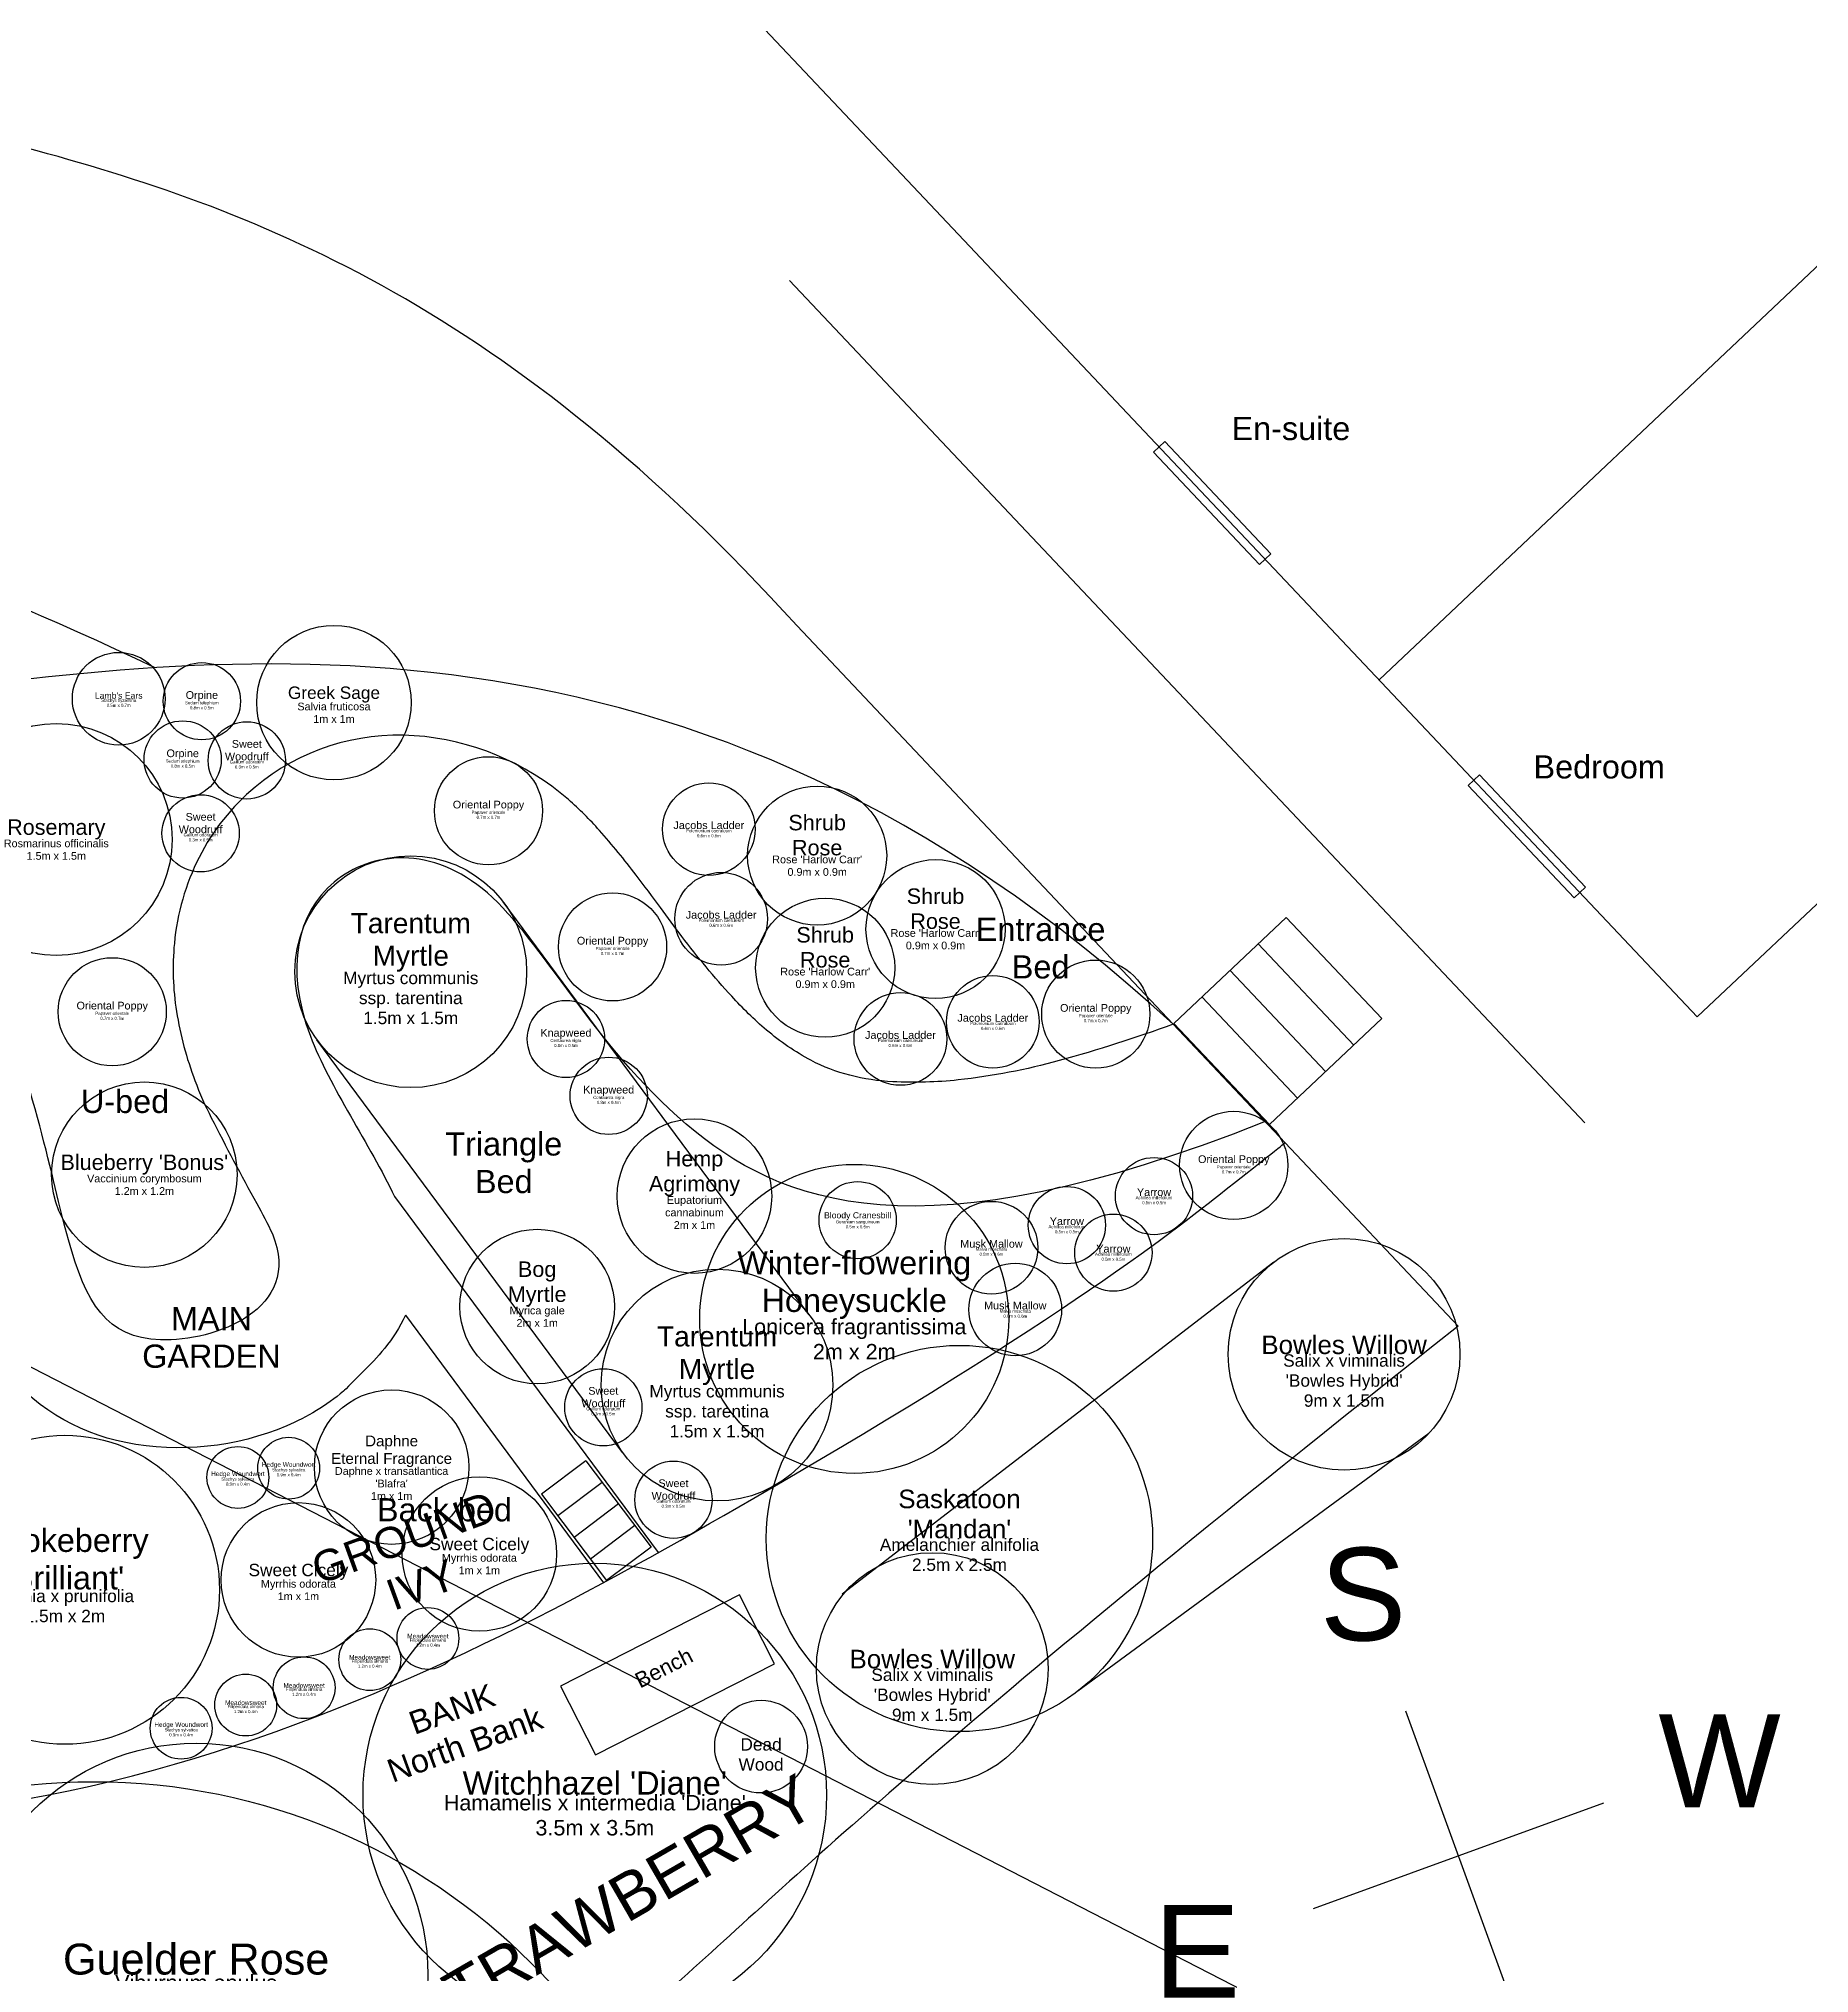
# Model space of a CAD drawing. Header units: metres. Extents: x -41.4 to -4.8, y -51 to -18.
# Drawn here: x -23.56 to -12.1, y -41.43 to -28.91 of the extents above; entities that cross this region are included whole.
import ezdxf

# ---------------------------------------------------------------- set-up
doc = ezdxf.new("R2010")
doc.units = ezdxf.units.M
for name, color, linetype, lineweight, true_color in [('Areas', 30, 'Continuous', 25, 0xff7f00), ('Buildings', 30, 'Continuous', 25, 0xff7f00), ('Ground cover', 253, 'Continuous', 25, 0xa0a0a4), ('Legend', 40, 'Continuous', 25, 0xffbb00), ('Legend & names', 2, 'Continuous', 25, 0xffff00), ('Plant - Ornamental', 3, 'Continuous', 25, 0x00ff00), ('Plant - Perennial', 3, 'Continuous', 25, 0x00ff00), ('Plant - Shrub', 3, 'Continuous', 25, 0x00ff00), ('Plant - Tree', 3, 'Continuous', 25, 0x00ff00), ('Plant label', 30, 'Continuous', 25, 0xff7f00), ('Services', 216, 'Continuous', 25, 0x800080), ('Structures', 5, 'Continuous', 25, 0x0000ff)]:
    doc.layers.add(name, color=color, linetype=linetype, lineweight=lineweight, true_color=true_color)
doc.styles.add('textstyle100', font='')
doc.styles.add('textstyle109', font='')
doc.styles.add('textstyle110', font='')
doc.styles.add('textstyle113', font='')
doc.styles.add('textstyle114', font='')
doc.styles.add('textstyle117', font='')
doc.styles.add('textstyle118', font='')
doc.styles.add('textstyle121', font='')
doc.styles.add('textstyle122', font='')
doc.styles.add('textstyle123', font='')
doc.styles.add('textstyle124', font='')
doc.styles.add('textstyle137', font='')
doc.styles.add('textstyle138', font='')
doc.styles.add('textstyle139', font='')
doc.styles.add('textstyle146', font='')
doc.styles.add('textstyle149', font='')
doc.styles.add('textstyle150', font='')
doc.styles.add('textstyle151', font='')
doc.styles.add('textstyle153', font='')
doc.styles.add('textstyle154', font='')
doc.styles.add('textstyle158', font='')
doc.styles.add('textstyle159', font='')
doc.styles.add('textstyle16', font='')
doc.styles.add('textstyle166', font='')
doc.styles.add('textstyle17', font='')
doc.styles.add('textstyle20', font='')
doc.styles.add('textstyle21', font='')
doc.styles.add('textstyle22', font='')
doc.styles.add('textstyle23', font='')
doc.styles.add('textstyle24', font='')
doc.styles.add('textstyle25', font='')
doc.styles.add('textstyle26', font='')
doc.styles.add('textstyle27', font='')
doc.styles.add('textstyle28', font='')
doc.styles.add('textstyle29', font='')
doc.styles.add('textstyle30', font='')
doc.styles.add('textstyle31', font='')
doc.styles.add('textstyle32', font='')
doc.styles.add('textstyle33', font='')
doc.styles.add('textstyle34', font='')
doc.styles.add('textstyle41', font='')
doc.styles.add('textstyle42', font='')
doc.styles.add('textstyle43', font='')
doc.styles.add('textstyle44', font='')
doc.styles.add('textstyle47', font='')
doc.styles.add('textstyle48', font='')
doc.styles.add('textstyle49', font='')
doc.styles.add('textstyle50', font='')
doc.styles.add('textstyle51', font='')
doc.styles.add('textstyle52', font='')
doc.styles.add('textstyle53', font='')
doc.styles.add('textstyle54', font='')
doc.styles.add('textstyle59', font='')
doc.styles.add('textstyle60', font='')
doc.styles.add('textstyle63', font='')
doc.styles.add('textstyle64', font='')
doc.styles.add('textstyle67', font='')
doc.styles.add('textstyle68', font='')
doc.styles.add('textstyle73', font='')
doc.styles.add('textstyle74', font='')
doc.styles.add('textstyle83', font='')
doc.styles.add('textstyle84', font='')
doc.styles.add('textstyle85', font='')
doc.styles.add('textstyle86', font='')
doc.styles.add('textstyle91', font='')
doc.styles.add('textstyle92', font='')
doc.styles.add('textstyle97', font='')
doc.styles.add('textstyle98', font='')
doc.styles.add('textstyle99', font='')
doc.styles.get('textstyle100').set_extended_font_data('Arial')
doc.styles.get('textstyle109').set_extended_font_data('Arial')
doc.styles.get('textstyle110').set_extended_font_data('Arial')
doc.styles.get('textstyle113').set_extended_font_data('Arial')
doc.styles.get('textstyle114').set_extended_font_data('Arial')
doc.styles.get('textstyle117').set_extended_font_data('Arial')
doc.styles.get('textstyle118').set_extended_font_data('Arial')
doc.styles.get('textstyle121').set_extended_font_data('Arial')
doc.styles.get('textstyle122').set_extended_font_data('Arial')
doc.styles.get('textstyle123').set_extended_font_data('Arial')
doc.styles.get('textstyle124').set_extended_font_data('Arial')
doc.styles.get('textstyle137').set_extended_font_data('Arial')
doc.styles.get('textstyle138').set_extended_font_data('Arial')
doc.styles.get('textstyle139').set_extended_font_data('Arial')
doc.styles.get('textstyle146').set_extended_font_data('Arial')
doc.styles.get('textstyle149').set_extended_font_data('Arial')
doc.styles.get('textstyle150').set_extended_font_data('Arial')
doc.styles.get('textstyle151').set_extended_font_data('Arial')
doc.styles.get('textstyle153').set_extended_font_data('Arial')
doc.styles.get('textstyle154').set_extended_font_data('Arial')
doc.styles.get('textstyle158').set_extended_font_data('Arial')
doc.styles.get('textstyle159').set_extended_font_data('Arial')
doc.styles.get('textstyle16').set_extended_font_data('Arial')
doc.styles.get('textstyle166').set_extended_font_data('Arial')
doc.styles.get('textstyle17').set_extended_font_data('Arial')
doc.styles.get('textstyle20').set_extended_font_data('Arial')
doc.styles.get('textstyle21').set_extended_font_data('Arial')
doc.styles.get('textstyle22').set_extended_font_data('Arial')
doc.styles.get('textstyle23').set_extended_font_data('Arial')
doc.styles.get('textstyle24').set_extended_font_data('Arial')
doc.styles.get('textstyle25').set_extended_font_data('Arial')
doc.styles.get('textstyle26').set_extended_font_data('Arial')
doc.styles.get('textstyle27').set_extended_font_data('Arial')
doc.styles.get('textstyle28').set_extended_font_data('Arial')
doc.styles.get('textstyle29').set_extended_font_data('Arial')
doc.styles.get('textstyle30').set_extended_font_data('Arial')
doc.styles.get('textstyle31').set_extended_font_data('Arial')
doc.styles.get('textstyle32').set_extended_font_data('Arial')
doc.styles.get('textstyle33').set_extended_font_data('Arial')
doc.styles.get('textstyle34').set_extended_font_data('Arial')
doc.styles.get('textstyle41').set_extended_font_data('Arial')
doc.styles.get('textstyle42').set_extended_font_data('Arial')
doc.styles.get('textstyle43').set_extended_font_data('Arial')
doc.styles.get('textstyle44').set_extended_font_data('Arial')
doc.styles.get('textstyle47').set_extended_font_data('Arial')
doc.styles.get('textstyle48').set_extended_font_data('Arial')
doc.styles.get('textstyle49').set_extended_font_data('Arial')
doc.styles.get('textstyle50').set_extended_font_data('Arial')
doc.styles.get('textstyle51').set_extended_font_data('Arial')
doc.styles.get('textstyle52').set_extended_font_data('Arial')
doc.styles.get('textstyle53').set_extended_font_data('Arial')
doc.styles.get('textstyle54').set_extended_font_data('Arial')
doc.styles.get('textstyle59').set_extended_font_data('Arial')
doc.styles.get('textstyle60').set_extended_font_data('Arial')
doc.styles.get('textstyle63').set_extended_font_data('Arial')
doc.styles.get('textstyle64').set_extended_font_data('Arial')
doc.styles.get('textstyle67').set_extended_font_data('Arial')
doc.styles.get('textstyle68').set_extended_font_data('Arial')
doc.styles.get('textstyle73').set_extended_font_data('Arial')
doc.styles.get('textstyle74').set_extended_font_data('Arial')
doc.styles.get('textstyle83').set_extended_font_data('Arial')
doc.styles.get('textstyle84').set_extended_font_data('Arial')
doc.styles.get('textstyle85').set_extended_font_data('Arial')
doc.styles.get('textstyle86').set_extended_font_data('Arial')
doc.styles.get('textstyle91').set_extended_font_data('Arial')
doc.styles.get('textstyle92').set_extended_font_data('Arial')
doc.styles.get('textstyle97').set_extended_font_data('Arial')
doc.styles.get('textstyle98').set_extended_font_data('Arial')
doc.styles.get('textstyle99').set_extended_font_data('Arial')

# ---------------------------------------------------------------- blocks, each defined once
blk = doc.blocks.new("Shrub - Aronia x prunifolia 'Brilliant'")
at = {"layer": 'Plant - Tree'}
blk.add_circle((0, 0), 1, dxfattribs=at)
at = {"layer": 'Plant - Shrub', "insert": (0, 0), "char_height": 0.15, "attachment_point": 8, "line_spacing_factor": 0.971628, "style": 'textstyle74'}
blk.add_mtext("\\c32767;Chokeberry \\P'Brilliant'", dxfattribs=at)
at = {"layer": 'Plant label', "insert": (0, 0), "char_height": 0.08, "attachment_point": 2, "line_spacing_factor": 0.971628, "style": 'textstyle73'}
blk.add_mtext('\\c32767;Aronia x prunifolia\\P1.5m x 2m', dxfattribs=at)
blk = doc.blocks.new('Perennial - Achillea millefolium')
at = {"layer": 'Plant - Perennial'}
blk.add_circle((0, 0), 0.25, dxfattribs=at)
at = {"layer": 'Plant - Perennial', "insert": (0, 0), "char_height": 0.05, "attachment_point": 8, "line_spacing_factor": 0.971628, "style": 'textstyle32'}
blk.add_mtext('\\c32767;Yarrow', dxfattribs=at)
at = {"layer": 'Plant label', "insert": (0, 0), "char_height": 0.02, "attachment_point": 2, "line_spacing_factor": 0.971628, "style": 'textstyle30'}
blk.add_mtext('\\c32767;Achillea millefolium\\P0.5m x 0.5m', dxfattribs=at)
blk = doc.blocks.new('Ornamental - Centaurea nigra')
at = {"layer": 'Plant - Shrub'}
blk.add_circle((0, 0), 0.25, dxfattribs=at)
at = {"layer": 'Plant - Shrub', "insert": (0, 0), "char_height": 0.05, "attachment_point": 8, "line_spacing_factor": 0.971628, "style": 'textstyle17'}
blk.add_mtext('\\c32767;Knapweed', dxfattribs=at)
at = {"layer": 'Plant label', "insert": (0, 0), "char_height": 0.02, "attachment_point": 2, "line_spacing_factor": 0.971628, "style": 'textstyle16'}
blk.add_mtext('\\c32767;Centaurea nigra\\P0.8m x 0.5m', dxfattribs=at)
blk = doc.blocks.new('Ornamental - Polemonium caeruleum')
at = {"layer": 'Plant - Shrub'}
blk.add_circle((0, 0), 0.3, dxfattribs=at)
at = {"layer": 'Plant - Shrub', "insert": (0, 0), "char_height": 0.05, "attachment_point": 8, "line_spacing_factor": 0.971628, "style": 'textstyle23'}
blk.add_mtext('\\c32767;Jacobs Ladder', dxfattribs=at)
at = {"layer": 'Plant label', "insert": (0, 0), "char_height": 0.02, "attachment_point": 2, "line_spacing_factor": 0.971628, "style": 'textstyle22'}
blk.add_mtext('\\c32767;Polemonium caeruleum\\P0.6m x 0.6m', dxfattribs=at)
blk = doc.blocks.new('Perennial - Eupatorium cannabinum')
at = {"layer": 'Plant - Shrub'}
blk.add_circle((0, 0), 0.5, dxfattribs=at)
at = {"layer": 'Plant - Shrub', "insert": (0, 0), "char_height": 0.1, "attachment_point": 8, "line_spacing_factor": 0.971628, "style": 'textstyle42'}
blk.add_mtext('\\c32767;Hemp\\PAgrimony', dxfattribs=at)
at = {"layer": 'Plant label', "insert": (0, 0), "char_height": 0.05, "attachment_point": 2, "line_spacing_factor": 0.971628, "style": 'textstyle41'}
blk.add_mtext('\\c32767;Eupatorium\\Pcannabinum\\P2m x 1m', dxfattribs=at)
blk = doc.blocks.new('Perennial - Myrrhis odorata')
at = {"layer": 'Plant - Shrub'}
blk.add_circle((0, 0), 0.5, dxfattribs=at)
at = {"layer": 'Plant - Shrub', "insert": (0, 0), "char_height": 0.08, "attachment_point": 8, "line_spacing_factor": 0.971628, "style": 'textstyle54'}
blk.add_mtext('\\c32767;Sweet Cicely', dxfattribs=at)
at = {"layer": 'Plant label', "insert": (0, 0), "char_height": 0.05, "attachment_point": 2, "line_spacing_factor": 0.971628, "style": 'textstyle53'}
blk.add_mtext('\\c32767;Myrrhis odorata\\P1m x 1m', dxfattribs=at)
blk = doc.blocks.new('Perennial - Filipendula ulmaria')
at = {"layer": 'Plant - Shrub'}
blk.add_circle((0, 0), 0.2, dxfattribs=at)
at = {"layer": 'Plant - Shrub', "insert": (0, 0), "char_height": 0.03, "attachment_point": 8, "line_spacing_factor": 0.971628, "style": 'textstyle44'}
blk.add_mtext('\\c32767;Meadowsweet', dxfattribs=at)
at = {"layer": 'Plant label', "insert": (0, 0), "char_height": 0.02, "attachment_point": 2, "line_spacing_factor": 0.971628, "style": 'textstyle43'}
blk.add_mtext('\\c32767;Filipendula ulmaria\\P1.2m x 0.4m', dxfattribs=at)
blk = doc.blocks.new('Perennial - Malva moschata')
at = {"layer": 'Plant - Shrub'}
blk.add_circle((0, 0), 0.3, dxfattribs=at)
at = {"layer": 'Plant - Shrub', "insert": (0, 0), "char_height": 0.05, "attachment_point": 8, "line_spacing_factor": 0.971628, "style": 'textstyle52'}
blk.add_mtext('\\c32767;Musk Mallow', dxfattribs=at)
at = {"layer": 'Plant label', "insert": (0, 0), "char_height": 0.02, "attachment_point": 2, "line_spacing_factor": 0.971628, "style": 'textstyle51'}
blk.add_mtext('\\c32767;Malva moschata\\P0.8m x 0.6m', dxfattribs=at)
blk = doc.blocks.new('Shrub - Myrica gale')
at = {"layer": 'Plant - Shrub'}
blk.add_circle((0.007, -0.022), 0.5, dxfattribs=at)
at = {"layer": 'Plant - Shrub', "insert": (0.007, -0.022), "char_height": 0.1, "attachment_point": 8, "line_spacing_factor": 0.971628, "style": 'textstyle98'}
blk.add_mtext('\\c32767;Bog\\PMyrtle', dxfattribs=at)
at = {"layer": 'Plant label', "insert": (0.007, -0.022), "char_height": 0.05, "attachment_point": 2, "line_spacing_factor": 0.971628, "style": 'textstyle97'}
blk.add_mtext('\\c32767;Myrica gale\\P2m x 1m', dxfattribs=at)
blk = doc.blocks.new("Shrub - Vaccinium corymbosum 'Bonus'")
at = {"layer": 'Plant - Shrub'}
blk.add_circle((0, 0), 0.6, dxfattribs=at)
at = {"layer": 'Plant - Shrub', "insert": (0, 0), "char_height": 0.1, "attachment_point": 8, "line_spacing_factor": 0.971628, "style": 'textstyle118'}
blk.add_mtext("\\c32767;Blueberry 'Bonus'", dxfattribs=at)
at = {"layer": 'Plant label', "insert": (0, 0), "char_height": 0.05, "attachment_point": 2, "line_spacing_factor": 0.971628, "style": 'textstyle117'}
blk.add_mtext('\\c32767;Vaccinium corymbosum\\P1.2m x 1.2m', dxfattribs=at)
blk = doc.blocks.new('Perennial - Gallium odoratum')
at = {"layer": 'Plant - Perennial'}
blk.add_circle((0, 0), 0.25, dxfattribs=at)
at = {"layer": 'Plant - Perennial', "color": 30, "true_color": 0xff7f00, "insert": (0, 0), "char_height": 0.05, "attachment_point": 8, "line_spacing_factor": 0.971628, "style": 'textstyle48'}
blk.add_mtext('Sweet\\PWoodruff', dxfattribs=at)
at = {"layer": 'Plant label', "insert": (0, 0), "char_height": 0.02, "attachment_point": 2, "line_spacing_factor": 0.971628, "style": 'textstyle47'}
blk.add_mtext('\\c32767;Gallium odoratum\\P0.3m x 0.5m', dxfattribs=at)
blk = doc.blocks.new('Structure - Steps')
at = {"layer": 'Buildings'}
for p, q in [((0, 1), (0.9, 1)), ((0, 0), (0, 1)), ((0.9, 0), (0.9, 1)), ((0, 0.75), (0.9, 0.75)), ((0, 0.5), (0.9, 0.5)), ((0, 0.25), (0.9, 0.25)), ((0, 0), (0.9, 0))]:
    blk.add_line(p, q, dxfattribs=at)
blk = doc.blocks.new("Tree - Salix x viminalis 'Bowles Hybrid'")
at = {"layer": 'Plant - Tree'}
blk.add_circle((0, 0), 0.75, dxfattribs=at)
at = {"layer": 'Plant - Tree', "insert": (0, 0), "char_height": 0.12, "attachment_point": 8, "line_spacing_factor": 0.971628, "style": 'textstyle138'}
blk.add_mtext('\\c32767;Bowles Willow', dxfattribs=at)
at = {"layer": 'Plant label', "insert": (0, 0), "char_height": 0.08, "attachment_point": 2, "line_spacing_factor": 0.971628, "style": 'textstyle137'}
blk.add_mtext("\\c32767;Salix x viminalis \\P'Bowles Hybrid'\\P9m x 1.5m", dxfattribs=at)
blk = doc.blocks.new('Shrub - Myrtus communis ssp. tarentina')
at = {"layer": 'Plant - Tree'}
blk.add_circle((0, 0), 0.75, dxfattribs=at)
at = {"layer": 'Plant - Shrub', "insert": (0, 0), "char_height": 0.13, "attachment_point": 8, "line_spacing_factor": 0.971628, "style": 'textstyle100'}
blk.add_mtext('\\c32767;Tarentum\\PMyrtle', dxfattribs=at)
at = {"layer": 'Plant label', "insert": (0, 0), "char_height": 0.08, "attachment_point": 2, "line_spacing_factor": 0.971628, "style": 'textstyle99'}
blk.add_mtext('\\c32767;Myrtus communis\\Pssp. tarentina\\P1.5m x 1.5m', dxfattribs=at)
blk = doc.blocks.new('Structure - Bench')
at = {"layer": 'Structures', "flags": 128}
blk.add_lwpolyline([(-0.65, -0.25), (0.65, -0.25), (0.65, 0.25), (-0.65, 0.25)], close=True, dxfattribs=at)
at = {"layer": 'Buildings', "insert": (0, 0), "char_height": 0.1, "attachment_point": 8, "line_spacing_factor": 0.971628, "style": 'textstyle123'}
blk.add_mtext('\\c32767;Bench', dxfattribs=at)
blk = doc.blocks.new('Shrub - Viburnum opulus')
at = {"layer": 'Plant - Shrub'}
blk.add_circle((0, 0), 1.5, dxfattribs=at)
at = {"layer": 'Plant - Shrub', "insert": (0, 0), "char_height": 0.2, "attachment_point": 8, "line_spacing_factor": 0.971628, "style": 'textstyle122'}
blk.add_mtext('\\c32767;Guelder Rose', dxfattribs=at)
at = {"layer": 'Plant label', "insert": (0, 0), "char_height": 0.1, "attachment_point": 2, "line_spacing_factor": 0.971628, "style": 'textstyle121'}
blk.add_mtext('\\c32767;Viburnum opulus\\P6m x 3m', dxfattribs=at)
blk = doc.blocks.new("Shrub - Hamamelis x intermedia 'Diane'")
at = {"layer": 'Plant - Shrub'}
blk.add_circle((0, 0), 1.5, dxfattribs=at)
at = {"layer": 'Plant - Shrub', "insert": (0, 0), "char_height": 0.15, "attachment_point": 8, "line_spacing_factor": 0.971628, "style": 'textstyle86'}
blk.add_mtext("\\c32767;Witchhazel 'Diane'", dxfattribs=at)
at = {"layer": 'Plant label', "insert": (0, 0), "char_height": 0.1, "attachment_point": 2, "line_spacing_factor": 0.971628, "style": 'textstyle85'}
blk.add_mtext("\\c32767;Hamamelis x intermedia 'Diane'\\P3.5m x 3.5m", dxfattribs=at)
blk = doc.blocks.new("Shrub - Amelanchier alnifolia 'Mandan'")
at = {"layer": 'Plant - Tree'}
blk.add_circle((0, 0), 1.25, dxfattribs=at)
at = {"layer": 'Plant - Shrub', "insert": (0, 0), "char_height": 0.12, "attachment_point": 8, "line_spacing_factor": 0.971628, "style": 'textstyle68'}
blk.add_mtext("\\c32767;Saskatoon \\P'Mandan'", dxfattribs=at)
at = {"layer": 'Plant label', "insert": (0, 0), "char_height": 0.08, "attachment_point": 2, "line_spacing_factor": 0.971628, "style": 'textstyle67'}
blk.add_mtext('\\c32767;Amelanchier alnifolia\\P2.5m x 2.5m', dxfattribs=at)
blk = doc.blocks.new('Shrub - Rosmarinus officinalis')
at = {"layer": 'Plant - Shrub'}
blk.add_circle((0, 0), 0.75, dxfattribs=at)
at = {"layer": 'Plant - Shrub', "insert": (0, 0), "char_height": 0.1, "attachment_point": 8, "line_spacing_factor": 0.971628, "style": 'textstyle114'}
blk.add_mtext('\\c32767;Rosemary', dxfattribs=at)
at = {"layer": 'Plant label', "insert": (0, 0), "char_height": 0.05, "attachment_point": 2, "line_spacing_factor": 0.971628, "style": 'textstyle113'}
blk.add_mtext('\\c32767;Rosmarinus officinalis\\P1.5m x 1.5m', dxfattribs=at)
blk = doc.blocks.new('Perennial - Sedum telephium')
at = {"layer": 'Plant - Shrub'}
blk.add_circle((0, 0), 0.25, dxfattribs=at)
at = {"layer": 'Plant - Shrub', "insert": (0, 0), "char_height": 0.05, "attachment_point": 8, "line_spacing_factor": 0.971628, "style": 'textstyle64'}
blk.add_mtext('\\c32767;Orpine', dxfattribs=at)
at = {"layer": 'Plant label', "insert": (0, 0), "char_height": 0.02, "attachment_point": 2, "line_spacing_factor": 0.971628, "style": 'textstyle63'}
blk.add_mtext('\\c32767;Sedum telephium\\P0.8m x 0.5m', dxfattribs=at)
blk = doc.blocks.new('Perennial - Salvia fruticosa')
at = {"layer": 'Plant - Shrub'}
blk.add_circle((0, 0), 0.5, dxfattribs=at)
at = {"layer": 'Plant - Shrub', "insert": (0, 0), "char_height": 0.08, "attachment_point": 8, "line_spacing_factor": 0.971628, "style": 'textstyle60'}
blk.add_mtext('\\c32767;Greek Sage', dxfattribs=at)
at = {"layer": 'Plant label', "insert": (0, 0), "char_height": 0.05, "attachment_point": 2, "line_spacing_factor": 0.971628, "style": 'textstyle59'}
blk.add_mtext('\\c32767;Salvia fruticosa\\P1m x 1m', dxfattribs=at)
blk = doc.blocks.new('Ornamental - Stachys sylvatica')
at = {"layer": 'Plant - Shrub'}
blk.add_circle((0, 0), 0.2, dxfattribs=at)
at = {"layer": 'Plant - Shrub', "insert": (0, 0), "char_height": 0.03, "attachment_point": 8, "line_spacing_factor": 0.971628, "style": 'textstyle28'}
blk.add_mtext('\\c32767;Hedge Woundwort', dxfattribs=at)
at = {"layer": 'Plant label', "insert": (0, 0), "char_height": 0.02, "attachment_point": 2, "line_spacing_factor": 0.971628, "style": 'textstyle27'}
blk.add_mtext('\\c32767;Stachys sylvatica\\P0.9m x 0.4m', dxfattribs=at)
blk = doc.blocks.new('Ornamental - Papaver orientale')
at = {"layer": 'Plant - Ornamental'}
blk.add_circle((0, 0), 0.35, dxfattribs=at)
at = {"layer": 'Plant - Ornamental', "color": 30, "true_color": 0xff7f00, "insert": (0, 0), "char_height": 0.05, "attachment_point": 8, "line_spacing_factor": 0.971628, "style": 'textstyle21'}
blk.add_mtext('Oriental Poppy', dxfattribs=at)
at = {"layer": 'Plant label', "insert": (0, 0), "char_height": 0.02, "attachment_point": 2, "line_spacing_factor": 0.971628, "style": 'textstyle20'}
blk.add_mtext('\\c32767;Papaver orientale\\P0.7m x 0.7m', dxfattribs=at)
blk = doc.blocks.new("Shrub - Daphne x transatlantica 'Blafra'")
at = {"layer": 'Plant - Shrub'}
blk.add_circle((0, 0), 0.5, dxfattribs=at)
at = {"layer": 'Plant - Shrub', "insert": (0, 0), "char_height": 0.07, "attachment_point": 8, "line_spacing_factor": 0.971628, "style": 'textstyle84'}
blk.add_mtext('\\c32767;Daphne\\PEternal Fragrance', dxfattribs=at)
at = {"layer": 'Plant label', "insert": (0, 0), "char_height": 0.05, "attachment_point": 2, "line_spacing_factor": 0.971628, "style": 'textstyle83'}
blk.add_mtext("\\c32767;Daphne x transatlantica \\P'Blafra'\\P1m x 1m", dxfattribs=at)
blk = doc.blocks.new('Ornamental - Stachys byzantina')
at = {"layer": 'Plant - Shrub'}
blk.add_circle((0, 0), 0.3, dxfattribs=at)
at = {"layer": 'Plant - Perennial', "color": 30, "true_color": 0xff7f00, "insert": (0, 0), "char_height": 0.04, "attachment_point": 8, "line_spacing_factor": 0.971628, "style": 'textstyle26'}
blk.add_mtext("Lamb's Ears", dxfattribs=at)
at = {"layer": 'Plant label', "insert": (0, 0), "char_height": 0.02, "attachment_point": 2, "line_spacing_factor": 0.971628, "style": 'textstyle24'}
blk.add_mtext('\\c32767;Stachys byzantina\\P0.5m x 0.7m', dxfattribs=at)
blk = doc.blocks.new('Structure - Dead Wood')
at = {"layer": 'Structures'}
blk.add_circle((0, 0.051), 0.3, dxfattribs=at)
at = {"layer": 'Structures', "insert": (0, 0), "char_height": 0.08, "attachment_point": 5, "line_spacing_factor": 0.971628, "style": 'textstyle124'}
blk.add_mtext('\\c32767;Dead\\PWood', dxfattribs=at)
blk = doc.blocks.new("Shrub - Rosa 'Harlow Carr'")
at = {"layer": 'Plant - Shrub'}
blk.add_circle((0, 0), 0.45, dxfattribs=at)
at = {"layer": 'Plant - Shrub', "insert": (0, 0), "char_height": 0.1, "attachment_point": 8, "line_spacing_factor": 0.971628, "style": 'textstyle110'}
blk.add_mtext('\\c32767;Shrub\\PRose', dxfattribs=at)
at = {"layer": 'Plant label', "insert": (0, 0), "char_height": 0.05, "attachment_point": 2, "line_spacing_factor": 0.971628, "style": 'textstyle109'}
blk.add_mtext("\\c32767;Rose 'Harlow Carr'\\P0.9m x 0.9m", dxfattribs=at)
blk = doc.blocks.new('Shrub - Lonicera fragrantissima')
at = {"layer": 'Plant - Shrub'}
blk.add_circle((0, 0), 1, dxfattribs=at)
at = {"layer": 'Plant - Shrub', "insert": (0, 0), "char_height": 0.15, "attachment_point": 8, "line_spacing_factor": 0.971628, "style": 'textstyle92'}
blk.add_mtext('\\c32767;Winter-flowering\\PHoneysuckle', dxfattribs=at)
at = {"layer": 'Plant label', "insert": (0, 0), "char_height": 0.1, "attachment_point": 2, "line_spacing_factor": 0.971628, "style": 'textstyle91'}
blk.add_mtext('\\c32767;Lonicera fragrantissima\\P2m x 2m', dxfattribs=at)
blk = doc.blocks.new('Perennial - Geranium sanguineum')
at = {"layer": 'Plant - Shrub'}
blk.add_circle((0, 0), 0.25, dxfattribs=at)
at = {"layer": 'Plant - Shrub', "insert": (0, 0), "char_height": 0.04, "attachment_point": 8, "line_spacing_factor": 0.971628, "style": 'textstyle50'}
blk.add_mtext('\\c32767;Bloody Cranesbill', dxfattribs=at)
at = {"layer": 'Plant label', "insert": (0, 0), "char_height": 0.02, "attachment_point": 2, "line_spacing_factor": 0.971628, "style": 'textstyle49'}
blk.add_mtext('\\c32767;Geranium sanguineum\\P0.5m x 0.5m', dxfattribs=at)
blk = doc.blocks.new('Legend')
at = {"layer": 'Legend'}
for p, q in [((0.94, 0.342), (-0.94, -0.342)), ((-5, -1.6), (-5, -2)), ((-3, -1.6), (-3, -2)), ((-5, -2), (-3, -2))]:
    blk.add_line(p, q, dxfattribs=at)
for points in [[(-0.342, 0.94), (0.581, -1.597)], [(0.414, -1.126), (0.151, -1.003), (0.581, -1.597), (0.589, -1.608), (0.537, -0.863), (0.414, -1.126)]]:
    blk.add_lwpolyline(points, dxfattribs=at)
for s, insert, char_height, attachment_point, style in [('S', (-0.616, 1.691), 0.6, 5, 'textstyle34'), ('W', (1.691, 0.616), 0.6, 5, 'textstyle31'), ('E', (-1.691, -0.616), 0.6, 5, 'textstyle33'), ('2m', (-4.004, -1.6), 0.2, 2, 'textstyle25'), ('N', (0.855, -2.349), 0.6, 5, 'textstyle29')]:
    blk.add_mtext(s, dxfattribs=dict(at, insert=insert, char_height=char_height, attachment_point=attachment_point, style=style))

msp = doc.modelspace()

# ---------------------------------------------------------------- linework, layer by layer
at = {"layer": 'Areas'}
for p, q in [((-15.493, -36.056), (-18.651, -32.711)), ((-14.373, -37.243), (-15.493, -36.056))]:
    msp.add_line(p, q, dxfattribs=at)
for points in [[(-18.651, -32.711), (-20.514, -30.651), (-23.709, -29.42), (-27.666, -28.865), (-33.039, -30.094), (-34.468, -31.718), (-34.468, -31.718), (-34.468, -31.718)], [(-22.805, -32.981), (-25.566, -31.677), (-27.96, -31.597), (-31.392, -31.213), (-33.661, -32.364), (-34.062, -32.629), (-34.062, -32.629)], [(-16.217, -35.289), (-19.338, -32.411), (-25.481, -33.37), (-29.248, -33.637), (-33.04, -34.925), (-33.04, -34.925), (-33.04, -34.925)], [(-14.373, -37.243), (-17.663, -39.844), (-19.433, -41.559), (-21.644, -43.377), (-25.406, -44.803), (-27.918, -46.43), (-27.918, -46.43), (-27.918, -46.43)]]:
    msp.add_open_spline(points, degree=3, dxfattribs=at)
msp.add_open_spline([(-27.569, -39.977), (-24.197, -41.238), (-17.72, -37.814), (-15.493, -36.056), (-15.493, -36.056), (-15.493, -36.056)], degree=3, knots=[0.072779, 0.072779, 0.072779, 0.072779, 1, 2, 3, 3, 3, 3], dxfattribs=at)
at = {"layer": 'Buildings'}
for p, q in [((-14.884, -33.059), (-6.887, -25.507)), ((-12.825, -35.241), (-4.827, -27.688)), ((-18.935, -28.77), (-17.974, -29.788)), ((-17.974, -29.788), (-12.825, -35.241)), ((-18.701, -30.474), (-13.552, -35.927)), ((-21.256, -36.404), (-19.549, -38.708)), ((-21.186, -37.171), (-19.903, -38.903))]:
    msp.add_line(p, q, dxfattribs=at)
at = {"layer": 'Buildings', "flags": 128}
for points in [[(-16.345, -31.586), (-15.658, -32.313), (-15.585, -32.244), (-16.272, -31.517)], [(-14.308, -33.743), (-13.621, -34.47), (-13.549, -34.401), (-14.235, -33.674)]]:
    msp.add_lwpolyline(points, close=True, dxfattribs=at)
for points in [[(-16.217, -35.289, -0.019424), (-16.954, -35.524, -0.040747), (-17.608, -35.649, -0.039217), (-18.031, -35.661, -0.04918), (-18.31, -35.619, -0.06091), (-18.561, -35.522, -0.054138), (-18.849, -35.326, -0.031354), (-19.074, -35.108, -0.022475), (-19.396, -34.721, -0.004427), (-19.535, -34.534, 0.004838), (-19.693, -34.323, 0.018309), (-19.93, -34.034, 0.032677), (-20.13, -33.835, 0.162756), (-21.128, -33.421, 0.193758), (-22.159, -33.754, 0.102542), (-22.521, -34.209, 0.093442), (-22.681, -34.765, 0.063413), (-22.667, -35.206, 0.050455), (-22.548, -35.653, 0.027723), (-22.442, -35.894, 0.008049), (-22.148, -36.448, -0.014226), (-22.046, -36.646)], [(-21.586, -37.664, -0.072985), (-21.954, -37.888, -0.149693), (-22.996, -37.996, -0.182565), (-23.809, -37.492, -0.069247), (-24.019, -37.122, -0.030676), (-24.256, -36.4, 0.009621), (-24.462, -35.671, 0.029064), (-24.534, -35.474, 0.053918), (-24.716, -35.154, 0.070616), (-24.879, -34.985, 0.125253), (-25.078, -34.898, 0.138779), (-25.235, -34.915, 0.116143), (-25.393, -35.028, 0.087163), (-25.581, -35.337, 0.043585), (-25.667, -35.629, 0.032007), (-25.729, -36.083, 0.032346), (-25.733, -36.758, 0.005112), (-25.718, -36.999)]]:
    msp.add_lwpolyline(points, format="xyb", dxfattribs=at)
at = {"layer": 'Buildings'}
for points, knots in [([(-15.622, -35.919), (-17.875, -36.817), (-19.65, -36.085), (-20.62, -34.084), (-21.802, -34.213), (-22.03, -35.185), (-21.415, -36.069), (-21.256, -36.404)], [0, 0, 0, 0, 1, 2, 3, 4, 4.740326, 4.740326, 4.740326, 4.740326]), ([(-21.186, -37.171), (-21.259, -37.335), (-21.586, -37.664), (-21.586, -37.664), (-21.586, -37.664)], [5.423268, 5.423268, 5.423268, 5.423268, 6, 7, 7, 7, 7])]:
    msp.add_open_spline(points, degree=3, knots=knots, dxfattribs=at)
msp.add_open_spline([(-22.046, -36.646), (-21.848, -37.136), (-22.991, -37.549), (-23.384, -36.862), (-23.576, -35.691), (-23.885, -34.98)], degree=3, dxfattribs=at)
at = {"layer": 'Plant - Shrub'}
for p, q in [((-18.575, -37.167), (-20.553, -34.497)), ((-19.78, -38.06), (-21.758, -35.39)), ((-15.565, -36.828), (-18.36, -38.978)), ((-14.563, -37.937), (-16.834, -39.605))]:
    msp.add_line(p, q, dxfattribs=at)
at = {"layer": 'Plant - Tree'}
msp.add_circle((-23.202, -44.191), 4, dxfattribs=at)
at = {"layer": 'Services'}
msp.add_line((-32.626, -32.874), (-13.387, -42.763), dxfattribs=at)

# ---------------------------------------------------------------- block references
at = {"layer": 'Buildings'}
for name, p in [('Ornamental - Papaver orientale', (-20.648, -33.907)), ('Ornamental - Papaver orientale', (-23.083, -35.208)), ('Ornamental - Polemonium caeruleum', (-17.384, -35.273)), ('Ornamental - Centaurea nigra', (-19.87, -35.752))]:
    msp.add_blockref(name, p, dxfattribs=at)
at = {"layer": 'Buildings', "rotation": 133.35977}
msp.add_blockref('Structure - Steps', (-14.867, -35.252), dxfattribs=at)
at = {"layer": 'Buildings', "xscale": 0.4, "yscale": 0.7, "rotation": 217}
msp.add_blockref('Structure - Steps', (-20.017, -38.114), dxfattribs=at)
at = {"layer": 'Ground cover'}
for name, p in [('Perennial - Salvia fruticosa', (-21.648, -33.207)), ('Ornamental - Stachys byzantina', (-23.041, -33.182)), ('Perennial - Sedum telephium', (-22.503, -33.198)), ('Shrub - Rosmarinus officinalis', (-23.445, -34.093)), ('Perennial - Sedum telephium', (-22.627, -33.575)), ("Shrub - Vaccinium corymbosum 'Bonus'", (-22.875, -36.262)), ("Shrub - Amelanchier alnifolia 'Mandan'", (-17.6, -38.617)), ("Shrub - Daphne x transatlantica 'Blafra'", (-21.275, -38.155)), ("Shrub - Aronia x prunifolia 'Brilliant'", (-23.389, -38.949)), ('Ornamental - Stachys sylvatica', (-22.27, -38.222)), ('Ornamental - Stachys sylvatica', (-21.941, -38.162)), ("Shrub - Hamamelis x intermedia 'Diane'", (-19.96, -40.277)), ('Perennial - Filipendula ulmaria', (-21.04, -39.264)), ('Perennial - Filipendula ulmaria', (-21.416, -39.401)), ('Perennial - Filipendula ulmaria', (-21.841, -39.583)), ('Perennial - Filipendula ulmaria', (-22.219, -39.695)), ('Ornamental - Stachys sylvatica', (-22.637, -39.845))]:
    msp.add_blockref(name, p, dxfattribs=at)
at = {"layer": 'Legend & names'}
msp.add_blockref('Legend', (-14.372, -40.672), dxfattribs=at)
at = {"layer": 'Plant - Ornamental'}
for name, p in [('Ornamental - Papaver orientale', (-19.845, -34.788)), ('Ornamental - Papaver orientale', (-16.718, -35.223)), ('Ornamental - Papaver orientale', (-15.825, -36.202)), ('Shrub - Lonicera fragrantissima', (-18.281, -37.196)), ('Perennial - Geranium sanguineum', (-18.259, -36.557)), ('Perennial - Achillea millefolium', (-16.905, -36.589))]:
    msp.add_blockref(name, p, dxfattribs=at)
at = {"layer": 'Plant - Perennial'}
for name, p in [('Perennial - Gallium odoratum', (-22.212, -33.581)), ('Perennial - Gallium odoratum', (-22.511, -34.053)), ('Ornamental - Polemonium caeruleum', (-19.222, -34.026)), ('Ornamental - Polemonium caeruleum', (-19.142, -34.606)), ('Ornamental - Polemonium caeruleum', (-17.982, -35.384)), ('Perennial - Eupatorium cannabinum', (-19.315, -36.401)), ('Perennial - Achillea millefolium', (-16.341, -36.401)), ('Perennial - Malva moschata', (-17.393, -36.735)), ('Perennial - Achillea millefolium', (-16.604, -36.767)), ('Perennial - Malva moschata', (-17.239, -37.135)), ('Perennial - Gallium odoratum', (-19.905, -37.768)), ('Perennial - Gallium odoratum', (-19.451, -38.366)), ('Perennial - Myrrhis odorata', (-20.707, -38.717)), ('Perennial - Myrrhis odorata', (-21.878, -38.885))]:
    msp.add_blockref(name, p, dxfattribs=at)
at = {"layer": 'Plant - Shrub'}
for name, p in [("Shrub - Rosa 'Harlow Carr'", (-18.521, -34.197)), ('Shrub - Myrtus communis ssp. tarentina', (-21.151, -34.949)), ("Shrub - Rosa 'Harlow Carr'", (-17.755, -34.673)), ("Shrub - Rosa 'Harlow Carr'", (-18.469, -34.923)), ('Ornamental - Centaurea nigra', (-20.147, -35.384)), ('Shrub - Myrica gale', (-20.34, -37.094)), ("Tree - Salix x viminalis 'Bowles Hybrid'", (-15.111, -37.425)), ('Shrub - Myrtus communis ssp. tarentina', (-19.169, -37.624)), ("Tree - Salix x viminalis 'Bowles Hybrid'", (-17.776, -39.459)), ('Structure - Dead Wood', (-18.884, -40.015)), ('Shrub - Viburnum opulus', (-22.54, -41.442))]:
    msp.add_blockref(name, p, dxfattribs=at)
at = {"layer": 'Structures', "rotation": 27}
msp.add_blockref('Structure - Bench', (-19.49, -39.5), dxfattribs=at)

# ---------------------------------------------------------------- texts
at = {"layer": 'Buildings', "color": 30, "true_color": 0xff7f00, "char_height": 0.15, "attachment_point": 8, "line_spacing_factor": 0.971628}
for s, insert, style in [('En-suite', (-15.455, -31.51), 'textstyle159'), ('Bedroom', (-13.46, -33.7), 'textstyle158')]:
    msp.add_mtext(s, dxfattribs=dict(at, insert=insert, style=style))
at = {"layer": 'Ground cover', "attachment_point": 8, "line_spacing_factor": 0.971628}
for s, insert, char_height, rotation, style in [('GROUND \\PIVY', (-21.05, -39.009), 0.2, 20, 'textstyle166'), ('GREEN STRAWBERRY', (-20.477, -41.533), 0.3, 30, 'textstyle139')]:
    msp.add_mtext(s, dxfattribs=dict(at, insert=insert, char_height=char_height, rotation=rotation, style=style))
at = {"layer": 'Legend & names', "char_height": 0.15, "line_spacing_factor": 0.971628}
for s, insert, attachment_point, style in [('Entrance\\PBed', (-17.075, -34.797), 5, 'textstyle153'), ('U-bed', (-23, -35.789), 5, 'textstyle149'), ('Triangle\\PBed', (-20.549, -36.186), 5, 'textstyle154'), ('MAIN\\PGARDEN', (-22.441, -37.514), 8, 'textstyle146'), ('Back bed', (-20.933, -38.432), 5, 'textstyle150')]:
    msp.add_mtext(s, dxfattribs=dict(at, insert=insert, attachment_point=attachment_point, style=style))
at = {"layer": 'Legend & names', "insert": (-20.843, -39.836), "char_height": 0.15, "attachment_point": 5, "rotation": 20, "line_spacing_factor": 0.971628, "style": 'textstyle151'}
msp.add_mtext('BANK\\PNorth Bank', dxfattribs=at)

doc.saveas('drawing.dxf')
